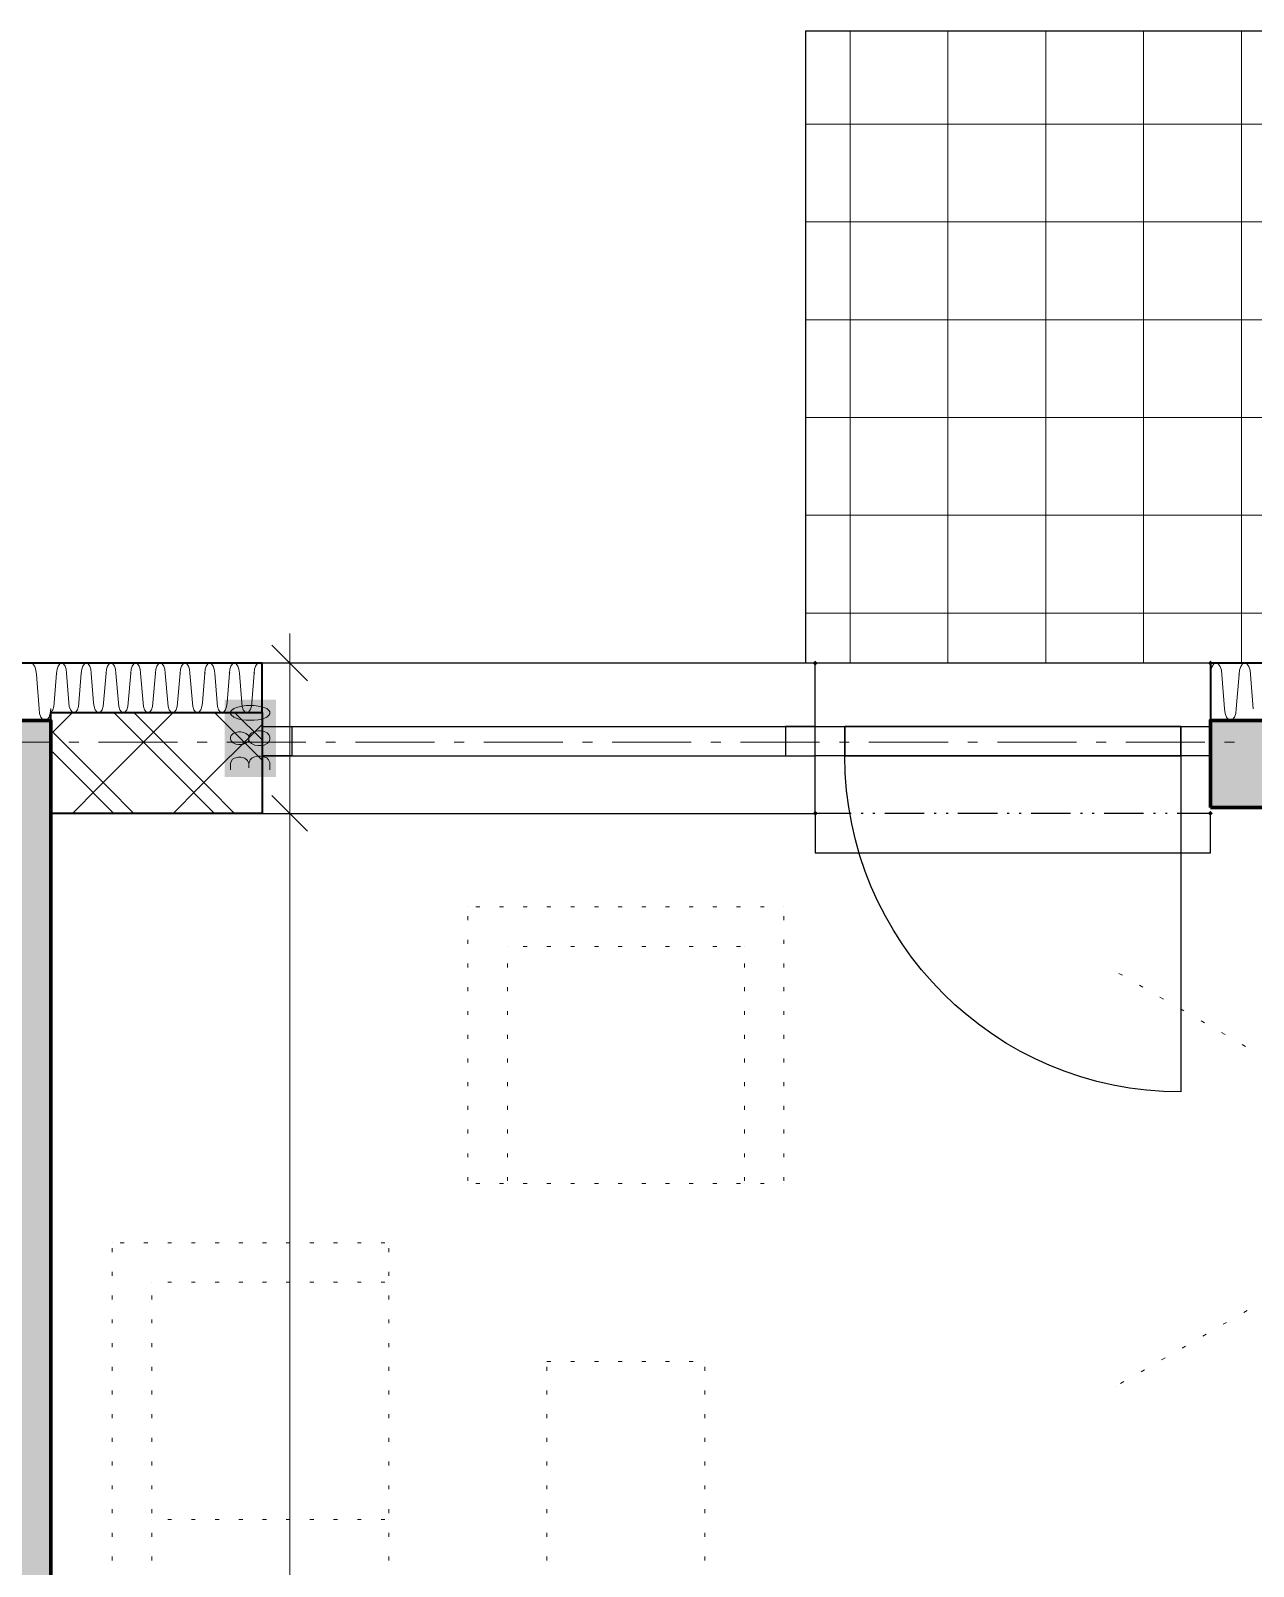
# Model space of a CAD drawing. Header units: millimetres. Extents: x 0 to 594, y 0 to 420.
# Drawn here: x 347.03 to 378.75, y 320.67 to 360.49 of the extents above; entities that cross this region are included whole.
import ezdxf

# ---------------------------------------------------------------- set-up
doc = ezdxf.new("R2010")
doc.units = ezdxf.units.MM
doc.header["$LTSCALE"] = 8
for name, color, linetype in [('PDF_Dvere', 7, 'Continuous'), ('PDF_Koty delkove', 7, 'Continuous'), ('PDF_Nabytek', 7, 'Continuous'), ('PDF_Obecne 0.25', 7, 'Continuous'), ('PDF_Okna', 7, 'Continuous'), ('PDF_Osy hlavni', 7, 'Continuous'), ('PDF_Srafy', 7, 'Continuous'), ('PDF_Steny obvodove nosne', 7, 'Continuous'), ('PDF_Steny sendvic', 7, 'Continuous'), ('PDF_Zatepleni', 7, 'Continuous')]:
    doc.layers.add(name, color=color, linetype=linetype)

msp = doc.modelspace()

# ---------------------------------------------------------------- linework, layer by layer
at = {"layer": 'PDF_Dvere', "lineweight": 25}
for points in [[(367.384, 342.449), (368.152, 342.449), (368.152, 341.681), (367.384, 341.681)], [(368.152, 342.449), (368.152, 341.681)], [(376.865, 342.449), (377.634, 342.449), (377.634, 341.681), (376.865, 341.681)], [(376.865, 342.449), (376.865, 341.681)]]:
    msp.add_lwpolyline(points, close=True, dxfattribs=at)
for points in [[(368.152, 342.449), (376.865, 342.449), (368.152, 342.449)], [(368.152, 341.681), (376.865, 341.681), (368.152, 341.681)]]:
    msp.add_lwpolyline(points, dxfattribs=at)
msp.add_lwpolyline([(376.865, 341.681), (376.865, 332.968, -0.414213), (368.152, 341.681)], format="xyb", dxfattribs=at)
at = {"layer": 'PDF_Koty delkove', "lineweight": 18}
for points in [[(353.751, 344.089), (353.751, 344.858)], [(354.212, 343.628), (353.29, 344.551)], [(354.52, 344.089), (353.751, 344.089), (352.983, 344.089)], [(353.751, 253.839), (353.751, 256.453), (353.751, 264.96), (353.751, 266.549), (353.751, 276.286), (353.751, 277.824), (353.751, 279.31), (353.751, 340.194), (353.751, 344.089)], [(352.691, 342.087), (352.674, 342.06), (352.623, 342.019), (352.555, 341.992), (352.486, 341.978), (352.418, 341.978), (352.35, 341.992), (352.281, 342.019), (352.23, 342.074), (352.214, 342.115), (352.214, 342.17), (352.23, 342.211), (352.281, 342.266), (352.35, 342.293), (352.418, 342.307), (352.486, 342.307), (352.555, 342.293), (352.623, 342.266), (352.674, 342.225), (352.691, 342.198)], [(352.999, 342.334), (352.93, 342.334), (352.845, 342.32), (352.76, 342.28), (352.709, 342.225), (352.691, 342.198), (352.691, 342.087), (352.709, 342.06), (352.76, 342.005), (352.845, 341.964), (352.93, 341.95), (352.999, 341.95), (353.084, 341.964), (353.17, 342.005), (353.221, 342.06), (353.239, 342.115), (353.239, 342.17), (353.221, 342.225), (353.17, 342.28), (353.084, 342.32), (352.999, 342.334)], [(353.239, 341.321), (353.239, 341.513), (353.204, 341.581), (353.153, 341.636), (353.068, 341.663), (352.999, 341.677), (352.93, 341.677), (352.845, 341.663), (352.777, 341.636), (352.726, 341.581), (352.691, 341.485)], [(352.214, 341.321), (352.214, 341.485), (352.23, 341.54), (352.265, 341.595), (352.316, 341.623), (352.418, 341.65), (352.486, 341.65), (352.589, 341.623), (352.658, 341.568), (352.691, 341.485), (352.691, 341.376)], [(354.212, 339.733), (353.29, 340.656)], [(354.52, 340.194), (353.751, 340.194), (352.983, 340.194)]]:
    msp.add_lwpolyline(points, dxfattribs=at)
msp.add_lwpolyline([(352.828, 342.991), (352.623, 342.991), (352.521, 342.977), (352.401, 342.95), (352.299, 342.909), (352.23, 342.855), (352.214, 342.827), (352.214, 342.772), (352.23, 342.745), (352.299, 342.69), (352.401, 342.649), (352.521, 342.621), (352.623, 342.607), (352.828, 342.607), (352.93, 342.621), (353.05, 342.649), (353.153, 342.69), (353.221, 342.745), (353.239, 342.772), (353.239, 342.827), (353.221, 342.855), (353.153, 342.909), (353.05, 342.95), (352.93, 342.977)], close=True, dxfattribs=at)
at = {"layer": 'PDF_Koty delkove', "color": 7, "lineweight": 18, "true_color": 0xffffff, "transparency": 33554559}
msp.add_solid([(353.392, 341.14), (353.392, 343.144), (352.06, 341.14), (352.06, 343.144)], dxfattribs=at)
at = {"layer": 'PDF_Nabytek', "lineweight": 13}
for points in [[(358.373, 337.77), (358.373, 337.77)], [(358.373, 337.77), (358.373, 337.77)], [(358.682, 337.77), (358.58, 337.77)], [(359.297, 337.77), (359.195, 337.77)], [(359.912, 337.77), (359.81, 337.77)], [(360.527, 337.77), (360.425, 337.77)], [(361.142, 337.77), (361.04, 337.77)], [(361.757, 337.77), (361.655, 337.77)], [(362.372, 337.77), (362.27, 337.77)], [(362.987, 337.77), (362.885, 337.77)], [(363.602, 337.77), (363.5, 337.77)], [(364.217, 337.77), (364.115, 337.77)], [(364.832, 337.77), (364.73, 337.77)], [(365.447, 337.77), (365.345, 337.77)], [(366.062, 337.77), (365.96, 337.77)], [(366.573, 337.77), (366.573, 337.77)], [(366.573, 337.77), (366.573, 337.77)], [(358.373, 337.425), (358.373, 337.527)], [(366.573, 337.425), (366.573, 337.527)], [(358.373, 336.81), (358.373, 336.912)], [(366.573, 336.81), (366.573, 336.912)], [(359.398, 336.745), (359.398, 336.745)], [(359.398, 336.745), (359.398, 336.745)], [(359.912, 336.745), (359.81, 336.745)], [(360.527, 336.745), (360.425, 336.745)], [(361.142, 336.745), (361.04, 336.745)], [(361.757, 336.745), (361.655, 336.745)], [(362.372, 336.745), (362.27, 336.745)], [(362.987, 336.745), (362.885, 336.745)], [(363.602, 336.745), (363.5, 336.745)], [(364.217, 336.745), (364.115, 336.745)], [(364.832, 336.745), (364.73, 336.745)], [(365.447, 336.745), (365.345, 336.745)], [(365.548, 336.745), (365.548, 336.745)], [(365.548, 336.745), (365.548, 336.745)], [(358.373, 336.195), (358.373, 336.297)], [(359.398, 336.195), (359.398, 336.297)], [(365.548, 336.195), (365.548, 336.297)], [(366.573, 336.195), (366.573, 336.297)], [(375.184, 336.09), (375.184, 336.09)], [(375.351, 335.994), (375.262, 336.045)], [(375.883, 335.687), (375.795, 335.738)], [(358.373, 335.58), (358.373, 335.682)], [(359.398, 335.58), (359.398, 335.682)], [(365.548, 335.58), (365.548, 335.682)], [(366.573, 335.58), (366.573, 335.682)], [(376.416, 335.379), (376.327, 335.43)], [(358.373, 334.965), (358.373, 335.067)], [(359.398, 334.965), (359.398, 335.067)], [(365.548, 334.965), (365.548, 335.067)], [(366.573, 334.965), (366.573, 335.067)], [(376.948, 335.072), (376.86, 335.123)], [(377.481, 334.764), (377.392, 334.815)], [(378.014, 334.457), (377.925, 334.508)], [(358.373, 334.35), (358.373, 334.452)], [(359.398, 334.35), (359.398, 334.452)], [(365.548, 334.35), (365.548, 334.452)], [(366.573, 334.35), (366.573, 334.452)], [(378.546, 334.149), (378.458, 334.2)], [(358.373, 333.735), (358.373, 333.837)], [(359.398, 333.735), (359.398, 333.837)], [(365.548, 333.735), (365.548, 333.837)], [(366.573, 333.735), (366.573, 333.837)], [(358.373, 333.12), (358.373, 333.222)], [(359.398, 333.12), (359.398, 333.222)], [(365.548, 333.12), (365.548, 333.222)], [(366.573, 333.12), (366.573, 333.222)], [(358.373, 332.505), (358.373, 332.607)], [(359.398, 332.505), (359.398, 332.607)], [(365.548, 332.505), (365.548, 332.607)], [(366.573, 332.505), (366.573, 332.607)], [(358.373, 331.89), (358.373, 331.992)], [(359.398, 331.89), (359.398, 331.992)], [(365.548, 331.89), (365.548, 331.992)], [(366.573, 331.89), (366.573, 331.992)], [(358.373, 331.275), (358.373, 331.377)], [(359.398, 331.275), (359.398, 331.377)], [(365.548, 331.275), (365.548, 331.377)], [(366.573, 331.275), (366.573, 331.377)], [(358.373, 330.66), (358.373, 330.762)], [(358.373, 330.595), (358.373, 330.595)], [(358.373, 330.595), (358.373, 330.595)], [(358.682, 330.595), (358.58, 330.595)], [(359.297, 330.595), (359.195, 330.595)], [(359.398, 330.66), (359.398, 330.762)], [(359.398, 330.595), (359.398, 330.595)], [(359.912, 330.595), (359.81, 330.595)], [(360.527, 330.595), (360.425, 330.595)], [(361.142, 330.595), (361.04, 330.595)], [(361.757, 330.595), (361.655, 330.595)], [(362.372, 330.595), (362.27, 330.595)], [(362.987, 330.595), (362.885, 330.595)], [(363.602, 330.595), (363.5, 330.595)], [(364.217, 330.595), (364.115, 330.595)], [(364.832, 330.595), (364.73, 330.595)], [(365.447, 330.595), (365.345, 330.595)], [(365.548, 330.66), (365.548, 330.762)], [(365.548, 330.595), (365.548, 330.595)], [(366.062, 330.595), (365.96, 330.595)], [(366.573, 330.66), (366.573, 330.762)], [(366.573, 330.595), (366.573, 330.595)], [(366.573, 330.595), (366.573, 330.595)], [(349.148, 329.058), (349.148, 329.058)], [(349.148, 329.058), (349.148, 329.058)], [(349.457, 329.058), (349.355, 329.058)], [(350.072, 329.058), (349.97, 329.058)], [(350.687, 329.058), (350.585, 329.058)], [(351.302, 329.058), (351.2, 329.058)], [(351.917, 329.058), (351.815, 329.058)], [(352.532, 329.058), (352.43, 329.058)], [(353.147, 329.058), (353.045, 329.058)], [(353.762, 329.058), (353.66, 329.058)], [(354.377, 329.058), (354.275, 329.058)], [(354.992, 329.058), (354.89, 329.058)], [(355.607, 329.058), (355.505, 329.058)], [(356.222, 329.058), (356.12, 329.058)], [(356.323, 329.058), (356.323, 329.058)], [(356.323, 329.058), (356.323, 329.058)], [(349.148, 328.815), (349.148, 328.917)], [(356.323, 328.815), (356.323, 328.917)], [(349.148, 328.2), (349.148, 328.302)], [(356.323, 328.2), (356.323, 328.302)], [(350.173, 328.033), (350.173, 328.033)], [(350.173, 328.033), (350.173, 328.033)], [(350.687, 328.033), (350.585, 328.033)], [(351.302, 328.033), (351.2, 328.033)], [(351.917, 328.033), (351.815, 328.033)], [(352.532, 328.033), (352.43, 328.033)], [(353.147, 328.033), (353.045, 328.033)], [(353.762, 328.033), (353.66, 328.033)], [(354.377, 328.033), (354.275, 328.033)], [(354.992, 328.033), (354.89, 328.033)], [(355.607, 328.033), (355.505, 328.033)], [(356.222, 328.033), (356.12, 328.033)], [(356.323, 328.033), (356.323, 328.033)], [(349.148, 327.585), (349.148, 327.687)], [(350.173, 327.585), (350.173, 327.687)], [(356.323, 327.585), (356.323, 327.687)], [(349.148, 326.97), (349.148, 327.072)], [(350.173, 326.97), (350.173, 327.072)], [(356.323, 326.97), (356.323, 327.072)], [(377.967, 326.943), (378.056, 326.994)], [(378.5, 327.251), (378.589, 327.302)], [(377.435, 326.636), (377.523, 326.687)], [(349.148, 326.355), (349.148, 326.457)], [(350.173, 326.355), (350.173, 326.457)], [(356.323, 326.355), (356.323, 326.457)], [(376.902, 326.328), (376.991, 326.379)], [(349.148, 325.74), (349.148, 325.842)], [(350.173, 325.74), (350.173, 325.842)], [(356.323, 325.74), (356.323, 325.842)], [(360.423, 325.983), (360.423, 325.983)], [(360.423, 325.983), (360.423, 325.983)], [(360.423, 325.74), (360.423, 325.842)], [(360.527, 325.983), (360.425, 325.983)], [(361.142, 325.983), (361.04, 325.983)], [(361.757, 325.983), (361.655, 325.983)], [(362.372, 325.983), (362.27, 325.983)], [(362.987, 325.983), (362.885, 325.983)], [(363.602, 325.983), (363.5, 325.983)], [(364.217, 325.983), (364.115, 325.983)], [(364.523, 325.983), (364.523, 325.983)], [(364.523, 325.983), (364.523, 325.983)], [(364.523, 325.74), (364.523, 325.842)], [(375.837, 325.713), (375.926, 325.764)], [(376.369, 326.021), (376.458, 326.072)], [(375.304, 325.406), (375.393, 325.457)], [(349.148, 325.125), (349.148, 325.227)], [(350.173, 325.125), (350.173, 325.227)], [(356.323, 325.125), (356.323, 325.227)], [(360.423, 325.125), (360.423, 325.227)], [(364.523, 325.125), (364.523, 325.227)], [(375.184, 325.336), (375.184, 325.336)], [(349.148, 324.51), (349.148, 324.612)], [(350.173, 324.51), (350.173, 324.612)], [(356.323, 324.51), (356.323, 324.612)], [(360.423, 324.51), (360.423, 324.612)], [(364.523, 324.51), (364.523, 324.612)], [(349.148, 323.895), (349.148, 323.997)], [(350.173, 323.895), (350.173, 323.997)], [(356.323, 323.895), (356.323, 323.997)], [(360.423, 323.895), (360.423, 323.997)], [(364.523, 323.895), (364.523, 323.997)], [(349.148, 323.28), (349.148, 323.382)], [(350.173, 323.28), (350.173, 323.382)], [(356.323, 323.28), (356.323, 323.382)], [(360.423, 323.28), (360.423, 323.382)], [(364.523, 323.28), (364.523, 323.382)], [(349.148, 322.665), (349.148, 322.767)], [(350.173, 322.665), (350.173, 322.767)], [(356.323, 322.665), (356.323, 322.767)], [(360.423, 322.665), (360.423, 322.767)], [(364.523, 322.665), (364.523, 322.767)], [(349.148, 322.05), (349.148, 322.152)], [(350.173, 322.05), (350.173, 322.152)], [(356.323, 322.05), (356.323, 322.152)], [(360.423, 322.05), (360.423, 322.152)], [(364.523, 322.05), (364.523, 322.152)], [(350.173, 321.883), (350.173, 321.883)], [(350.687, 321.883), (350.585, 321.883)], [(351.302, 321.883), (351.2, 321.883)], [(351.917, 321.883), (351.815, 321.883)], [(352.532, 321.883), (352.43, 321.883)], [(353.147, 321.883), (353.045, 321.883)], [(353.762, 321.883), (353.66, 321.883)], [(354.377, 321.883), (354.275, 321.883)], [(354.992, 321.883), (354.89, 321.883)], [(355.607, 321.883), (355.505, 321.883)], [(356.222, 321.883), (356.12, 321.883)], [(356.323, 321.883), (356.323, 321.883)], [(349.148, 321.435), (349.148, 321.537)], [(350.173, 321.435), (350.173, 321.537)], [(356.323, 321.435), (356.323, 321.537)], [(360.423, 321.435), (360.423, 321.537)], [(364.523, 321.435), (364.523, 321.537)], [(349.148, 320.82), (349.148, 320.922)], [(350.173, 320.82), (350.173, 320.922)], [(356.323, 320.82), (356.323, 320.922)], [(360.423, 320.82), (360.423, 320.922)], [(364.523, 320.82), (364.523, 320.922)]]:
    msp.add_lwpolyline(points, dxfattribs=at)
at = {"layer": 'PDF_Obecne 0.25', "lineweight": 25}
for points in [[(367.128, 360.489), (367.128, 344.089)], [(367.128, 360.489), (398.902, 360.489)], [(377.634, 344.089), (367.384, 344.089)], [(367.384, 340.194), (367.384, 339.169), (377.634, 339.169), (377.634, 340.194)]]:
    msp.add_lwpolyline(points, dxfattribs=at)
at = {"layer": 'PDF_Okna', "lineweight": 25}
for points in [[(367.384, 344.089), (353.034, 344.089)], [(367.384, 340.194), (367.384, 344.089)], [(353.034, 342.449), (367.384, 342.449)], [(353.034, 341.681), (367.384, 341.681)], [(353.034, 340.194), (367.384, 340.194)]]:
    msp.add_lwpolyline(points, dxfattribs=at)
for points in [[(353.034, 342.449), (353.802, 342.449), (353.802, 341.681), (353.034, 341.681)], [(367.384, 342.449), (366.615, 342.449), (366.615, 341.681), (367.384, 341.681)]]:
    msp.add_lwpolyline(points, close=True, dxfattribs=at)
at = {"layer": 'PDF_Osy hlavni', "lineweight": 18}
for points in [[(347.51, 342.039), (345.46, 342.039)], [(348.279, 342.039), (348.022, 342.039)], [(350.841, 342.039), (348.791, 342.039)], [(351.61, 342.039), (351.354, 342.039)], [(354.172, 342.039), (352.122, 342.039)], [(354.941, 342.039), (354.685, 342.039)], [(357.504, 342.039), (355.454, 342.039)], [(358.272, 342.039), (358.016, 342.039)], [(360.835, 342.039), (358.785, 342.039)], [(361.603, 342.039), (361.347, 342.039)], [(364.166, 342.039), (362.116, 342.039)], [(364.935, 342.039), (364.678, 342.039)], [(367.497, 342.039), (365.447, 342.039)], [(368.266, 342.039), (368.01, 342.039)], [(370.828, 342.039), (368.778, 342.039)], [(371.597, 342.039), (371.341, 342.039)], [(374.16, 342.039), (372.11, 342.039)], [(374.928, 342.039), (374.672, 342.039)], [(377.491, 342.039), (375.441, 342.039)], [(378.26, 342.039), (378.003, 342.039)]]:
    msp.add_lwpolyline(points, dxfattribs=at)
at = {"layer": 'PDF_Srafy', "lineweight": 9}
for points in [[(368.291, 360.489), (368.291, 358.07), (368.291, 352.996), (368.291, 347.923), (368.291, 344.089)], [(370.827, 360.489), (370.827, 355.533), (370.827, 350.46), (370.827, 345.386), (370.827, 344.089)], [(373.364, 360.489), (373.364, 358.07), (373.364, 352.996), (373.364, 347.923), (373.364, 344.089)], [(375.901, 360.489), (375.901, 355.533), (375.901, 350.46), (375.901, 345.386), (375.901, 344.089)], [(378.438, 360.489), (378.438, 358.07), (378.438, 352.996), (378.438, 347.923), (378.438, 344.089)], [(398.902, 358.07), (398.731, 358.07), (393.658, 358.07), (388.584, 358.07), (383.511, 358.07), (378.438, 358.07), (373.364, 358.07), (368.291, 358.07), (367.127, 358.07)], [(398.902, 355.533), (396.195, 355.533), (391.121, 355.533), (386.048, 355.533), (380.974, 355.533), (375.901, 355.533), (370.827, 355.533), (367.127, 355.533)], [(398.902, 352.996), (398.731, 352.996), (393.658, 352.996), (388.584, 352.996), (383.511, 352.996), (378.438, 352.996), (373.364, 352.996), (368.291, 352.996), (367.127, 352.996)], [(398.902, 350.46), (396.195, 350.46), (391.121, 350.46), (386.048, 350.46), (380.974, 350.46), (375.901, 350.46), (370.827, 350.46), (367.127, 350.46)], [(398.902, 347.923), (398.731, 347.923), (393.658, 347.923), (388.584, 347.923), (383.511, 347.923), (378.438, 347.923), (373.364, 347.923), (368.291, 347.923), (367.127, 347.923)], [(398.902, 345.386), (396.195, 345.386), (391.121, 345.386), (386.048, 345.386), (380.974, 345.386), (375.901, 345.386), (370.827, 345.386), (367.127, 345.386)]]:
    msp.add_lwpolyline(points, dxfattribs=at)
at = {"layer": 'PDF_Steny obvodove nosne', "lineweight": 70}
for points in [[(345.5, 342.603), (345.5, 340.194), (345.5, 266.549), (345.5, 256.453), (345.5, 253.993), (347.55, 253.993), (347.55, 256.453), (347.55, 266.549), (347.55, 340.194), (347.55, 342.603)], [(377.634, 340.348), (384.552, 340.348), (384.552, 342.603), (377.634, 342.603)]]:
    msp.add_lwpolyline(points, close=True, dxfattribs=at)
at = {"layer": 'PDF_Steny obvodove nosne', "color": 9, "lineweight": 9, "true_color": 0xc0c0c0, "transparency": 33554559}
for points in [[(345.5, 342.603), (345.5, 253.993), (347.55, 342.603), (347.55, 253.993)], [(377.634, 340.348), (384.552, 340.348), (377.634, 342.603), (384.552, 342.603)]]:
    msp.add_solid(points, dxfattribs=at)
at = {"layer": 'PDF_Steny sendvic', "lineweight": 35}
for points in [[(347.55, 342.808), (353.034, 342.808), (353.034, 344.089)], [(353.034, 344.089), (347.55, 344.089)]]:
    msp.add_lwpolyline(points, dxfattribs=at)
at = {"layer": 'PDF_Steny sendvic', "lineweight": 9}
for points in [[(347.832, 344.089), (347.783, 344.07), (347.741, 344.014), (347.714, 343.931), (347.704, 343.833)], [(347.96, 343.833), (347.95, 343.931), (347.923, 344.014), (347.881, 344.07), (347.832, 344.089)], [(348.473, 344.089), (348.424, 344.07), (348.382, 344.014), (348.354, 343.931), (348.344, 343.833)], [(348.591, 343.931), (348.563, 344.014), (348.522, 344.07), (348.473, 344.089)], [(349.241, 343.833), (349.232, 343.931), (349.204, 344.014), (349.162, 344.07), (349.113, 344.089), (349.064, 344.07), (349.023, 344.014), (348.995, 343.931), (348.985, 343.833)], [(349.754, 344.089), (349.705, 344.07), (349.663, 344.014), (349.635, 343.931), (349.626, 343.833)], [(349.882, 343.833), (349.872, 343.931), (349.844, 344.014), (349.803, 344.07), (349.754, 344.089)], [(350.523, 343.833), (350.513, 343.931), (350.485, 344.014), (350.443, 344.07), (350.394, 344.089), (350.345, 344.07), (350.304, 344.014), (350.276, 343.931), (350.266, 343.833)], [(351.035, 344.089), (350.986, 344.07), (350.944, 344.014), (350.917, 343.931), (350.907, 343.833)], [(351.163, 343.833), (351.153, 343.931), (351.126, 344.014), (351.084, 344.07), (351.035, 344.089)], [(351.676, 344.089), (351.627, 344.07), (351.585, 344.014), (351.557, 343.931), (351.548, 343.833)], [(351.804, 343.833), (351.794, 343.931), (351.766, 344.014), (351.725, 344.07), (351.676, 344.089)], [(352.316, 344.089), (352.267, 344.07), (352.226, 344.014), (352.198, 343.931), (352.188, 343.833)], [(352.444, 343.833), (352.435, 343.931), (352.407, 344.014), (352.365, 344.07), (352.316, 344.089)], [(352.957, 344.089), (352.908, 344.07), (352.866, 344.014), (352.838, 343.931), (352.829, 343.833)], [(353.034, 344.033), (353.006, 344.07), (352.957, 344.089)], [(347.64, 343.064), (347.704, 343.833)], [(347.96, 343.833), (348.023, 343.064)], [(348.281, 343.064), (348.344, 343.833)], [(348.664, 343.064), (348.601, 343.833), (348.591, 343.931)], [(348.922, 343.064), (348.985, 343.833)], [(349.241, 343.833), (349.305, 343.064)], [(349.562, 343.064), (349.626, 343.833)], [(349.882, 343.833), (349.945, 343.064)], [(350.203, 343.064), (350.266, 343.833)], [(350.523, 343.833), (350.586, 343.064)], [(350.843, 343.064), (350.907, 343.833)], [(351.163, 343.833), (351.227, 343.064)], [(351.484, 343.064), (351.548, 343.833)], [(351.804, 343.833), (351.867, 343.064)], [(352.125, 343.064), (352.188, 343.833)], [(352.444, 343.833), (352.508, 343.064)], [(352.765, 343.064), (352.829, 343.833)], [(347.55, 342.821), (347.561, 342.827), (347.603, 342.882), (347.631, 342.966), (347.64, 343.064)], [(347.64, 343.064), (347.64, 343.064)], [(348.023, 343.064), (348.033, 342.966), (348.061, 342.882), (348.103, 342.827), (348.139, 342.808)], [(348.166, 342.808), (348.202, 342.827), (348.243, 342.882), (348.271, 342.966), (348.281, 343.064)], [(348.281, 343.064), (348.281, 343.064)], [(348.664, 343.064), (348.674, 342.966), (348.702, 342.882), (348.744, 342.827), (348.779, 342.808)], [(348.806, 342.808), (348.842, 342.827), (348.884, 342.882), (348.912, 342.966), (348.922, 343.064)], [(348.922, 343.064), (348.922, 343.064)], [(349.305, 343.064), (349.315, 342.966), (349.342, 342.882), (349.384, 342.827), (349.42, 342.808)], [(349.447, 342.808), (349.483, 342.827), (349.525, 342.882), (349.552, 342.966), (349.562, 343.064)], [(349.562, 343.064), (349.562, 343.064)], [(349.945, 343.064), (349.955, 342.966), (349.983, 342.882), (350.025, 342.827), (350.061, 342.808)], [(350.088, 342.808), (350.123, 342.827), (350.165, 342.882), (350.193, 342.966), (350.203, 343.064)], [(350.203, 343.064), (350.203, 343.064)], [(350.586, 343.064), (350.596, 342.966), (350.624, 342.882), (350.665, 342.827), (350.701, 342.808)], [(350.728, 342.808), (350.764, 342.827), (350.806, 342.882)], [(350.806, 342.882), (350.834, 342.966), (350.843, 343.064)], [(350.843, 343.064), (350.843, 343.064)], [(351.227, 343.064), (351.236, 342.966), (351.264, 342.882), (351.306, 342.827), (351.342, 342.808)], [(351.369, 342.808), (351.405, 342.827), (351.446, 342.882), (351.474, 342.966), (351.484, 343.064)], [(351.484, 343.064), (351.484, 343.064)], [(351.867, 343.064), (351.877, 342.966), (351.905, 342.882), (351.947, 342.827), (351.982, 342.808)], [(352.009, 342.808), (352.045, 342.827), (352.087, 342.882), (352.115, 342.966), (352.125, 343.064)], [(352.125, 343.064), (352.125, 343.064)], [(352.508, 343.064), (352.518, 342.966), (352.546, 342.882), (352.587, 342.827), (352.623, 342.808)], [(352.65, 342.808), (352.686, 342.827), (352.728, 342.882), (352.756, 342.966), (352.765, 343.064)], [(352.765, 343.064), (352.765, 343.064)], [(347.55, 342.244), (348.114, 342.808)], [(348.114, 340.194), (348.78, 340.861), (350.728, 342.808)], [(351.799, 340.194), (351.394, 340.599), (351.133, 340.861), (349.185, 342.808)], [(352.322, 340.194), (351.655, 340.861), (351.394, 341.122), (349.708, 342.808)], [(350.728, 340.194), (351.394, 340.861), (353.034, 342.501)], [(353.034, 341.573), (351.799, 342.808)], [(353.034, 342.096), (352.322, 342.808)], [(349.708, 340.194), (349.042, 340.861), (348.78, 341.122), (347.55, 342.352)], [(349.185, 340.194), (348.78, 340.599), (348.519, 340.861), (347.55, 341.829)]]:
    msp.add_lwpolyline(points, dxfattribs=at)
at = {"layer": 'PDF_Steny sendvic', "lineweight": 25}
for points in [[(368.317, 344.089), (367.384, 344.089)], [(368.625, 344.089), (368.573, 344.089)], [(368.932, 344.089), (368.881, 344.089)], [(370.213, 344.089), (369.188, 344.089)], [(370.521, 344.089), (370.47, 344.089)], [(370.828, 344.089), (370.777, 344.089)], [(372.11, 344.089), (371.085, 344.089)], [(372.417, 344.089), (372.366, 344.089)], [(372.725, 344.089), (372.673, 344.089)], [(374.006, 344.089), (372.981, 344.089)], [(374.313, 344.089), (374.262, 344.089)], [(374.621, 344.089), (374.57, 344.089)], [(375.902, 344.089), (374.877, 344.089)], [(376.21, 344.089), (376.158, 344.089)], [(376.517, 344.089), (376.466, 344.089)], [(377.634, 344.089), (376.773, 344.089)], [(368.317, 340.194), (367.384, 340.194)], [(368.625, 340.194), (368.573, 340.194)], [(368.932, 340.194), (368.881, 340.194)], [(370.213, 340.194), (369.188, 340.194)], [(370.521, 340.194), (370.47, 340.194)], [(370.828, 340.194), (370.777, 340.194)], [(372.11, 340.194), (371.085, 340.194)], [(372.417, 340.194), (372.366, 340.194)], [(372.725, 340.194), (372.673, 340.194)], [(374.006, 340.194), (372.981, 340.194)], [(374.313, 340.194), (374.262, 340.194)], [(374.621, 340.194), (374.57, 340.194)], [(375.902, 340.194), (374.877, 340.194)], [(376.21, 340.194), (376.158, 340.194)], [(376.517, 340.194), (376.466, 340.194)], [(377.634, 340.194), (376.773, 340.194)]]:
    msp.add_lwpolyline(points, dxfattribs=at)
at = {"layer": 'PDF_Steny sendvic', "lineweight": 35}
msp.add_lwpolyline([(353.034, 340.194), (347.601, 340.194), (347.55, 340.194), (347.55, 342.603), (347.55, 342.808), (353.034, 342.808), (353.034, 342.449), (353.034, 341.681)], close=True, dxfattribs=at)
at = {"layer": 'PDF_Steny sendvic', "lineweight": 25, "transparency": 33554559}
for points in [[(367.448, 344.089), (367.384, 344.025), (367.384, 344.153), (367.32, 344.089)], [(377.698, 344.089), (377.634, 344.025), (377.634, 344.153), (377.569, 344.089)], [(367.448, 340.194), (367.384, 340.13), (367.384, 340.259), (367.32, 340.194)], [(377.698, 340.194), (377.634, 340.13), (377.634, 340.259), (377.569, 340.194)]]:
    msp.add_solid(points, dxfattribs=at)
at = {"layer": 'PDF_Steny sendvic', "lineweight": 9, "transparency": 33554559}
for points in [[(347.704, 343.81), (347.681, 343.833), (347.727, 343.833), (347.704, 343.856)], [(348.344, 343.81), (348.321, 343.833), (348.367, 343.833), (348.344, 343.856)], [(348.985, 343.81), (348.962, 343.833), (349.008, 343.833), (348.985, 343.856)], [(349.626, 343.81), (349.603, 343.833), (349.649, 343.833), (349.626, 343.856)], [(350.266, 343.81), (350.243, 343.833), (350.289, 343.833), (350.266, 343.856)], [(350.907, 343.81), (350.884, 343.833), (350.93, 343.833), (350.907, 343.856)], [(351.548, 343.81), (351.524, 343.833), (351.571, 343.833), (351.548, 343.856)], [(352.188, 343.81), (352.165, 343.833), (352.211, 343.833), (352.188, 343.856)], [(352.829, 343.81), (352.806, 343.833), (352.852, 343.833), (352.829, 343.856)], [(348.78, 340.838), (348.757, 340.861), (348.803, 340.861), (348.78, 340.884)], [(351.394, 340.838), (351.371, 340.861), (351.417, 340.861), (351.394, 340.884)]]:
    msp.add_solid(points, dxfattribs=at)
at = {"layer": 'PDF_Zatepleni', "lineweight": 35}
for points in [[(347.55, 344.089), (345.5, 344.089)], [(345.5, 342.808), (345.5, 342.603), (347.55, 342.603), (347.55, 342.808)]]:
    msp.add_lwpolyline(points, dxfattribs=at)
at = {"layer": 'PDF_Zatepleni', "lineweight": 9}
for points in [[(347.046, 344.089), (347.087, 344.068), (347.136, 344.003), (347.168, 343.907), (347.179, 343.792), (347.253, 342.9), (347.264, 342.787), (347.296, 342.69), (347.345, 342.626), (347.402, 342.603), (347.458, 342.626), (347.507, 342.69), (347.539, 342.787), (347.55, 342.9)], [(377.782, 344.089), (377.725, 344.067), (377.677, 344.002), (377.645, 343.906), (377.634, 343.792)], [(377.931, 343.792), (377.919, 343.906), (377.887, 344.002), (377.839, 344.067), (377.782, 344.089)], [(378.525, 344.089), (378.468, 344.067), (378.42, 344.002), (378.388, 343.906), (378.377, 343.792)], [(378.674, 343.792), (378.663, 343.906), (378.63, 344.002), (378.582, 344.067), (378.525, 344.089)], [(377.931, 343.792), (378.004, 342.9)], [(378.303, 342.9), (378.377, 343.792)], [(378.674, 343.792), (378.747, 342.9)], [(378.004, 342.9), (378.016, 342.786), (378.048, 342.689), (378.097, 342.624), (378.138, 342.603)], [(378.169, 342.603), (378.211, 342.624), (378.259, 342.689), (378.292, 342.786), (378.303, 342.9)], [(378.303, 342.9), (378.303, 342.9)], [(378.303, 342.9), (378.303, 342.9)]]:
    msp.add_lwpolyline(points, dxfattribs=at)
at = {"layer": 'PDF_Zatepleni', "lineweight": 35}
msp.add_lwpolyline([(377.634, 342.603), (384.552, 342.603), (384.552, 342.808), (384.552, 344.089), (377.634, 344.089), (377.634, 342.808)], close=True, dxfattribs=at)
at = {"layer": 'PDF_Zatepleni', "lineweight": 9, "transparency": 33554559}
for points in [[(377.634, 343.815), (377.657, 343.792), (377.634, 343.769)], [(378.377, 343.769), (378.354, 343.792), (378.4, 343.792), (378.377, 343.815)], [(347.55, 342.877), (347.527, 342.9), (347.55, 342.924)]]:
    msp.add_solid(points, dxfattribs=at)

doc.saveas('drawing.dxf')
